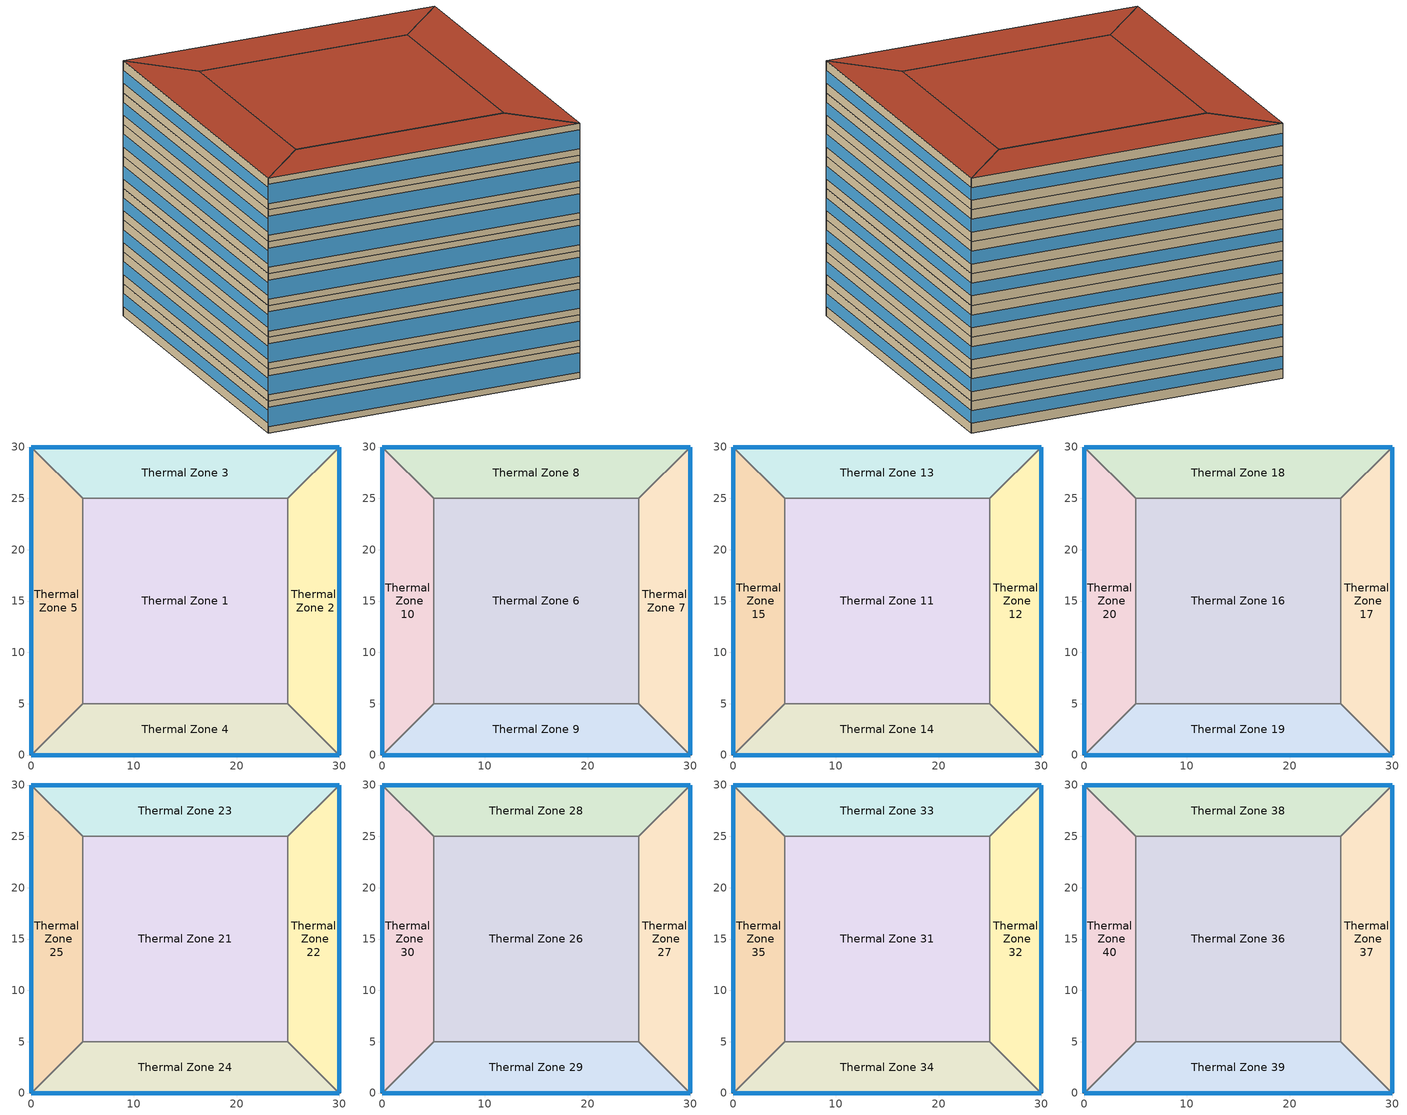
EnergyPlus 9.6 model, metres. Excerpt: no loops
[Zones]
Thermal Zone 1
 floor ground (ExtSlabCarpet): 5,5 5,25 25,25 25,5 z0
 wall to Thermal Zone 5 (Interior Wall): 5,25 5,5 z0:3
 wall to Thermal Zone 3 (Interior Wall): 25,25 5,25 z0:3
 wall to Thermal Zone 2 (Interior Wall): 25,5 25,25 z0:3
 wall to Thermal Zone 4 (Interior Wall): 5,5 25,5 z0:3
Thermal Zone 2
 floor ground (ExtSlabCarpet): 25,5 25,25 30,30 30,0 z0
 wall outside (Ext Wall): 30,0 30,30 z0:3
 wall to Thermal Zone 4 (Interior Wall): 25,5 30,0 z0:3
 wall to Thermal Zone 3 (Interior Wall): 30,30 25,25 z0:3
 window (Ext Window): 30,0.01 30,29.99 z0.9:2.1
Thermal Zone 3
 floor ground (ExtSlabCarpet): 5,25 0,30 30,30 25,25 z0
 wall outside (Ext Wall): 30,30 0,30 z0:3
 wall to Thermal Zone 5 (Interior Wall): 0,30 5,25 z0:3
 window (Ext Window): 29.99,30 0.01,30 z0.9:2.1
Thermal Zone 4
 floor ground (ExtSlabCarpet): 25,5 30,0 0,0 5,5 z0
 wall outside (Ext Wall): 0,0 30,0 z0:3
 wall to Thermal Zone 5 (Interior Wall): 5,5 0,0 z0:3
 window (Ext Window): 0.01,0 29.99,0 z0.6:2.4
Thermal Zone 5
 floor ground (ExtSlabCarpet): 0,30 5,25 5,5 0,0 z0
 wall outside (Ext Wall): 0,30 0,0 z0:3
 window (Ext Window): 0,29.99 0,0.01 z0.9:2.1
Thermal Zone 6
 floor to Thermal Zone 1 (Interior Floor): 5,5 5,25 25,25 25,5 z3
 wall to Thermal Zone 10 (Interior Wall): 5,25 5,5 z3:6
 wall to Thermal Zone 8 (Interior Wall): 25,25 5,25 z3:6
 wall to Thermal Zone 7 (Interior Wall): 25,5 25,25 z3:6
 wall to Thermal Zone 9 (Interior Wall): 5,5 25,5 z3:6
Thermal Zone 7
 floor to Thermal Zone 2 (Interior Floor): 25,5 25,25 30,30 30,0 z3
 wall outside (Ext Wall): 30,0 30,30 z3:6
 wall to Thermal Zone 9 (Interior Wall): 25,5 30,0 z3:6
 wall to Thermal Zone 8 (Interior Wall): 30,30 25,25 z3:6
 window (Ext Window): 30,0.01 30,29.99 z3.9:5.1
Thermal Zone 8
 floor to Thermal Zone 3 (Interior Floor): 5,25 0,30 30,30 25,25 z3
 wall outside (Ext Wall): 30,30 0,30 z3:6
 wall to Thermal Zone 10 (Interior Wall): 0,30 5,25 z3:6
 window (Ext Window): 29.99,30 0.01,30 z3.9:5.1
Thermal Zone 9
 floor to Thermal Zone 4 (Interior Floor): 25,5 30,0 0,0 5,5 z3
 wall outside (Ext Wall): 0,0 30,0 z3:6
 wall to Thermal Zone 10 (Interior Wall): 5,5 0,0 z3:6
 window (Ext Window): 0.01,0 29.99,0 z3.6:5.4
Thermal Zone 10
 floor to Thermal Zone 5 (Interior Floor): 0,30 5,25 5,5 0,0 z3
 wall outside (Ext Wall): 0,30 0,0 z3:6
 window (Ext Window): 0,29.99 0,0.01 z3.9:5.1
Thermal Zone 11
 floor to Thermal Zone 6 (Interior Floor): 5,5 5,25 25,25 25,5 z6
 wall to Thermal Zone 15 (Interior Wall): 5,25 5,5 z6:9
 wall to Thermal Zone 13 (Interior Wall): 25,25 5,25 z6:9
 wall to Thermal Zone 12 (Interior Wall): 25,5 25,25 z6:9
 wall to Thermal Zone 14 (Interior Wall): 5,5 25,5 z6:9
Thermal Zone 12
 floor to Thermal Zone 7 (Interior Floor): 25,5 25,25 30,30 30,0 z6
 wall outside (Ext Wall): 30,0 30,30 z6:9
 wall to Thermal Zone 14 (Interior Wall): 25,5 30,0 z6:9
 wall to Thermal Zone 13 (Interior Wall): 30,30 25,25 z6:9
 window (Ext Window): 30,0.01 30,29.99 z6.9:8.1
Thermal Zone 13
 floor to Thermal Zone 8 (Interior Floor): 5,25 0,30 30,30 25,25 z6
 wall outside (Ext Wall): 30,30 0,30 z6:9
 wall to Thermal Zone 15 (Interior Wall): 0,30 5,25 z6:9
 window (Ext Window): 29.99,30 0.01,30 z6.9:8.1
Thermal Zone 14
 floor to Thermal Zone 9 (Interior Floor): 25,5 30,0 0,0 5,5 z6
 wall outside (Ext Wall): 0,0 30,0 z6:9
 wall to Thermal Zone 15 (Interior Wall): 5,5 0,0 z6:9
 window (Ext Window): 0.01,0 29.99,0 z6.6:8.4
Thermal Zone 15
 floor to Thermal Zone 10 (Interior Floor): 0,30 5,25 5,5 0,0 z6
 wall outside (Ext Wall): 0,30 0,0 z6:9
 window (Ext Window): 0,29.99 0,0.01 z6.9:8.1
Thermal Zone 16
 floor to Thermal Zone 11 (Interior Floor): 5,5 5,25 25,25 25,5 z9
 wall to Thermal Zone 20 (Interior Wall): 5,25 5,5 z9:12
 wall to Thermal Zone 18 (Interior Wall): 25,25 5,25 z9:12
 wall to Thermal Zone 17 (Interior Wall): 25,5 25,25 z9:12
 wall to Thermal Zone 19 (Interior Wall): 5,5 25,5 z9:12
Thermal Zone 17
 floor to Thermal Zone 12 (Interior Floor): 25,5 25,25 30,30 30,0 z9
 wall outside (Ext Wall): 30,0 30,30 z9:12
 wall to Thermal Zone 19 (Interior Wall): 25,5 30,0 z9:12
 wall to Thermal Zone 18 (Interior Wall): 30,30 25,25 z9:12
 window (Ext Window): 30,0.01 30,29.99 z9.9:11.1
Thermal Zone 18
 floor to Thermal Zone 13 (Interior Floor): 5,25 0,30 30,30 25,25 z9
 wall outside (Ext Wall): 30,30 0,30 z9:12
 wall to Thermal Zone 20 (Interior Wall): 0,30 5,25 z9:12
 window (Ext Window): 29.99,30 0.01,30 z9.9:11.1
Thermal Zone 19
 floor to Thermal Zone 14 (Interior Floor): 25,5 30,0 0,0 5,5 z9
 wall outside (Ext Wall): 0,0 30,0 z9:12
 wall to Thermal Zone 20 (Interior Wall): 5,5 0,0 z9:12
 window (Ext Window): 0.01,0 29.99,0 z9.6:11.4
Thermal Zone 20
 floor to Thermal Zone 15 (Interior Floor): 0,30 5,25 5,5 0,0 z9
 wall outside (Ext Wall): 0,30 0,0 z9:12
 window (Ext Window): 0,29.99 0,0.01 z9.9:11.1
Thermal Zone 21
 floor to Thermal Zone 16 (Interior Floor): 5,5 5,25 25,25 25,5 z12
 wall to Thermal Zone 25 (Interior Wall): 5,25 5,5 z12:15
 wall to Thermal Zone 23 (Interior Wall): 25,25 5,25 z12:15
 wall to Thermal Zone 22 (Interior Wall): 25,5 25,25 z12:15
 wall to Thermal Zone 24 (Interior Wall): 5,5 25,5 z12:15
Thermal Zone 22
 floor to Thermal Zone 17 (Interior Floor): 25,5 25,25 30,30 30,0 z12
 wall outside (Ext Wall): 30,0 30,30 z12:15
 wall to Thermal Zone 24 (Interior Wall): 25,5 30,0 z12:15
 wall to Thermal Zone 23 (Interior Wall): 30,30 25,25 z12:15
 window (Ext Window): 30,0.01 30,29.99 z12.9:14.1
Thermal Zone 23
 floor to Thermal Zone 18 (Interior Floor): 5,25 0,30 30,30 25,25 z12
 wall outside (Ext Wall): 30,30 0,30 z12:15
 wall to Thermal Zone 25 (Interior Wall): 0,30 5,25 z12:15
 window (Ext Window): 29.99,30 0.01,30 z12.9:14.1
Thermal Zone 24
 floor to Thermal Zone 19 (Interior Floor): 25,5 30,0 0,0 5,5 z12
 wall outside (Ext Wall): 0,0 30,0 z12:15
 wall to Thermal Zone 25 (Interior Wall): 5,5 0,0 z12:15
 window (Ext Window): 0.01,0 29.99,0 z12.6:14.4
Thermal Zone 25
 floor to Thermal Zone 20 (Interior Floor): 0,30 5,25 5,5 0,0 z12
 wall outside (Ext Wall): 0,30 0,0 z12:15
 window (Ext Window): 0,29.99 0,0.01 z12.9:14.1
Thermal Zone 26
 floor to Thermal Zone 21 (Interior Floor): 5,5 5,25 25,25 25,5 z15
 wall to Thermal Zone 30 (Interior Wall): 5,25 5,5 z15:18
 wall to Thermal Zone 28 (Interior Wall): 25,25 5,25 z15:18
 wall to Thermal Zone 27 (Interior Wall): 25,5 25,25 z15:18
 wall to Thermal Zone 29 (Interior Wall): 5,5 25,5 z15:18
Thermal Zone 27
 floor to Thermal Zone 22 (Interior Floor): 25,5 25,25 30,30 30,0 z15
 wall outside (Ext Wall): 30,0 30,30 z15:18
 wall to Thermal Zone 29 (Interior Wall): 25,5 30,0 z15:18
 wall to Thermal Zone 28 (Interior Wall): 30,30 25,25 z15:18
 window (Ext Window): 30,0.01 30,29.99 z15.9:17.1
Thermal Zone 28
 floor to Thermal Zone 23 (Interior Floor): 5,25 0,30 30,30 25,25 z15
 wall outside (Ext Wall): 30,30 0,30 z15:18
 wall to Thermal Zone 30 (Interior Wall): 0,30 5,25 z15:18
 window (Ext Window): 29.99,30 0.01,30 z15.9:17.1
Thermal Zone 29
 floor to Thermal Zone 24 (Interior Floor): 25,5 30,0 0,0 5,5 z15
 wall outside (Ext Wall): 0,0 30,0 z15:18
 wall to Thermal Zone 30 (Interior Wall): 5,5 0,0 z15:18
 window (Ext Window): 0.01,0 29.99,0 z15.6:17.4
Thermal Zone 30
 floor to Thermal Zone 25 (Interior Floor): 0,30 5,25 5,5 0,0 z15
 wall outside (Ext Wall): 0,30 0,0 z15:18
 window (Ext Window): 0,29.99 0,0.01 z15.9:17.1
Thermal Zone 31
 floor to Thermal Zone 26 (Interior Floor): 5,5 5,25 25,25 25,5 z18
 wall to Thermal Zone 35 (Interior Wall): 5,25 5,5 z18:21
 wall to Thermal Zone 33 (Interior Wall): 25,25 5,25 z18:21
 wall to Thermal Zone 32 (Interior Wall): 25,5 25,25 z18:21
 wall to Thermal Zone 34 (Interior Wall): 5,5 25,5 z18:21
Thermal Zone 32
 floor to Thermal Zone 27 (Interior Floor): 25,5 25,25 30,30 30,0 z18
 wall outside (Ext Wall): 30,0 30,30 z18:21
 wall to Thermal Zone 34 (Interior Wall): 25,5 30,0 z18:21
 wall to Thermal Zone 33 (Interior Wall): 30,30 25,25 z18:21
 window (Ext Window): 30,0.01 30,29.99 z18.9:20.1
Thermal Zone 33
 floor to Thermal Zone 28 (Interior Floor): 5,25 0,30 30,30 25,25 z18
 wall outside (Ext Wall): 30,30 0,30 z18:21
 wall to Thermal Zone 35 (Interior Wall): 0,30 5,25 z18:21
 window (Ext Window): 29.99,30 0.01,30 z18.9:20.1
Thermal Zone 34
 floor to Thermal Zone 29 (Interior Floor): 25,5 30,0 0,0 5,5 z18
 wall outside (Ext Wall): 0,0 30,0 z18:21
 wall to Thermal Zone 35 (Interior Wall): 5,5 0,0 z18:21
 window (Ext Window): 0.01,0 29.99,0 z18.6:20.4
Thermal Zone 35
 floor to Thermal Zone 30 (Interior Floor): 0,30 5,25 5,5 0,0 z18
 wall outside (Ext Wall): 0,30 0,0 z18:21
 window (Ext Window): 0,29.99 0,0.01 z18.9:20.1
Thermal Zone 36
 floor to Thermal Zone 31 (Interior Floor): 5,5 5,25 25,25 25,5 z21
 wall to Thermal Zone 40 (Interior Wall): 5,25 5,5 z21:24
 wall to Thermal Zone 38 (Interior Wall): 25,25 5,25 z21:24
 wall to Thermal Zone 37 (Interior Wall): 25,5 25,25 z21:24
 wall to Thermal Zone 39 (Interior Wall): 5,5 25,5 z21:24
 roof outside (Ext Roof): 25,5 25,25 5,25 5,5 z24
Thermal Zone 37
 floor to Thermal Zone 32 (Interior Floor): 25,5 25,25 30,30 30,0 z21
 wall outside (Ext Wall): 30,0 30,30 z21:24
 wall to Thermal Zone 39 (Interior Wall): 25,5 30,0 z21:24
 wall to Thermal Zone 38 (Interior Wall): 30,30 25,25 z21:24
 window (Ext Window): 30,0.01 30,29.99 z21.9:23.1
 roof outside (Ext Roof): 30,0 30,30 25,25 25,5 z24
Thermal Zone 38
 floor to Thermal Zone 33 (Interior Floor): 5,25 0,30 30,30 25,25 z21
 wall outside (Ext Wall): 30,30 0,30 z21:24
 wall to Thermal Zone 40 (Interior Wall): 0,30 5,25 z21:24
 window (Ext Window): 29.99,30 0.01,30 z21.9:23.1
 roof outside (Ext Roof): 25,25 30,30 0,30 5,25 z24
Thermal Zone 39
 floor to Thermal Zone 34 (Interior Floor): 25,5 30,0 0,0 5,5 z21
 wall outside (Ext Wall): 0,0 30,0 z21:24
 wall to Thermal Zone 40 (Interior Wall): 5,5 0,0 z21:24
 window (Ext Window): 0.01,0 29.99,0 z21.6:23.4
 roof outside (Ext Roof): 5,5 0,0 30,0 25,5 z24
Thermal Zone 40
 floor to Thermal Zone 35 (Interior Floor): 0,30 5,25 5,5 0,0 z21
 wall outside (Ext Wall): 0,30 0,0 z21:24
 window (Ext Window): 0,29.99 0,0.01 z21.9:23.1
 roof outside (Ext Roof): 0,0 5,5 5,25 0,30 z24
[Building]
Building 1: North Axis {deg}=-0
[Site:Location]
Washington Dc Dulles IntL Ar: Latitude {deg}=38.98; Longitude {deg}=-77.47; Time Zone {hr}=-5; Elevation {m}=82
[SizingPeriod:DesignDay] Day of Month=21; Dry-Bulb Temperature Range Modifier Type=DefaultMultipliers; Barometric Pressure {Pa}=86790; Rain Indicator=No; Snow Indicator=No; Daylight Saving Time Indicator=No; Begin Environment Reset Mode=FullResetAtBeginEnvironment
Name | Month | Day Type | Maximum Dry-Bulb Temperature {C} | Daily Dry-Bulb Temperature Range {deltaC} | Humidity Condition Type | Wetbulb or DewPoint at Maximum Dry-Bulb {C} | Wind Speed {m/s} | Wind Direction {deg} | Solar Model Indicator | ASHRAE Clear Sky Optical Depth for Beam Irradiance (taub) | ASHRAE Clear Sky Optical Depth for Diffuse Irradiance (taud) | Enthalpy at Maximum Dry-Bulb {J/kg} | Sky Clearness
SALT-LAKE-CITY-IAP Ann Clg .4% Condns DB=>MWB | 7 | SummerDesignDay | 36.5 | 14.4 | Wetbulb | 17.1 | 5 | 340 | ASHRAETau | 0.339 | 2.366
SALT-LAKE-CITY-IAP Ann Clg .4% Condns DP=>MDB | 7 | SummerDesignDay | 22.5 | 14.4 | Dewpoint | 15.6 | 5 | 340 | ASHRAETau | 0.339 | 2.366
SALT-LAKE-CITY-IAP Ann Clg .4% Condns Enth=>MDB | 7 | SummerDesignDay | 30.8 | 14.4 | Enthalpy |  | 5 | 340 | ASHRAETau | 0.339 | 2.366 | 59300
SALT-LAKE-CITY-IAP Ann Clg .4% Condns WB=>MDB | 7 | SummerDesignDay | 31.2 | 14.4 | Wetbulb | 19 | 5 | 340 | ASHRAETau | 0.339 | 2.366
SALT-LAKE-CITY-IAP Ann Htg 99.6% Condns DB | 1 | WinterDesignDay | -12.4 | 0 | Wetbulb | -12.4 | 2.6 | 140 | ASHRAEClearSky |  |  |  | 0
SALT-LAKE-CITY-IAP Ann Htg Wind 99.6% Condns WS=>MCDB | 1 | WinterDesignDay | 6.8 | 0 | Wetbulb | 6.8 | 12.4 | 140 | ASHRAEClearSky |  |  |  | 0
SALT-LAKE-CITY-IAP Ann Hum_n 99.6% Condns DP=>MCDB | 1 | WinterDesignDay | -10.7 | 0 | Dewpoint | -16.2 | 2.6 | 140 | ASHRAEClearSky |  |  |  | 0
[Material] Thermal Absorptance=0.9
Name | Roughness | Thickness m | Conductivity W/m-K | Density kg/m3 | Specific Heat J/kg-K | Solar Absorptance | Visible Absorptance
wall brick | Smooth | 0.2 | 0.7 | 1800 | 829 | 0.65 | 0.65
roof concrete | MediumRough | 0.15 | 0.5 | 2243 | 837 | 0.65 | 0.65
Wall Insulation [30]; Roof Insulation [38] | MediumRough | 0.1693 | 0.049 | 265 | 836.8 | 0.7 | 0.7
F16 Acoustic tile | MediumSmooth | 0.0191 | 0.06 | 368 | 590 | 0.3 | 0.3
M11 100mm lightweight concrete | MediumRough | 0.1016 | 0.53 | 1280 | 840 | 0.5 | 0.5
MAT-CC05 4 HW CONCRETE | Rough | 0.1016 | 1.311 | 2240 | 836.8 | 0.85 | 0.85
G01a 19mm gypsum board | MediumSmooth | 0.019 | 0.16 | 800 | 1090 | 0.4 | 0.4
[Material:AirGap]
Name | Thermal Resistance m2-K/W
F04 Wall air space resistance | 0.15
F05 Ceiling air space resistance | 0.18
[Material:NoMass]
CP02 CARPET PAD: Roughness=Smooth; Thermal Resistance m2-K/W=0.1; Thermal Absorptance=0.9; Solar Absorptance=0.8; Visible Absorptance=0.8
[WindowMaterial:SimpleGlazingSystem]
Window Material Simple Glazing System: U-Factor W/m2-K=2.2; Solar Heat Gain Coefficient=0.35
[Construction]
Ext Roof: roof concrete, Roof Insulation [38]
Ext Wall: wall brick, Wall Insulation [30]
Ext Window: Window Material Simple Glazing System
ExtSlabCarpet: MAT-CC05 4 HW CONCRETE, CP02 CARPET PAD
Interior Floor: F16 Acoustic tile, F05 Ceiling air space resistance, M11 100mm lightweight concrete
Interior Wall: G01a 19mm gypsum board, F04 Wall air space resistance, G01a 19mm gypsum board
[Zone]
Thermal Zone 1; Thermal Zone 2; Thermal Zone 3; Thermal Zone 4; Thermal Zone 5: 0, 0, 0, 0, , 1, , , , , , Yes
Thermal Zone 6; Thermal Zone 7; Thermal Zone 8; Thermal Zone 9; Thermal Zone 10: 0, 0, 0, 3, , 1, , , , , , Yes
Thermal Zone 11; Thermal Zone 12; Thermal Zone 13; Thermal Zone 14; Thermal Zone 15: 0, 0, 0, 6, , 1, , , , , , Yes
Thermal Zone 16; Thermal Zone 17; Thermal Zone 18; Thermal Zone 19; Thermal Zone 20: 0, 0, 0, 9, , 1, , , , , , Yes
Thermal Zone 21; Thermal Zone 22; Thermal Zone 23; Thermal Zone 24; Thermal Zone 25: 0, 0, 0, 12, , 1, , , , , , Yes
Thermal Zone 26; Thermal Zone 27; Thermal Zone 28; Thermal Zone 29; Thermal Zone 30: 0, 0, 0, 15, , 1, , , , , , Yes
Thermal Zone 31; Thermal Zone 32; Thermal Zone 33; Thermal Zone 34; Thermal Zone 35: 0, 0, 0, 18, , 1, , , , , , Yes
Thermal Zone 36; Thermal Zone 37; Thermal Zone 38; Thermal Zone 39; Thermal Zone 40: 0, 0, 0, 21, , 1, , , , , , Yes
[AvailabilityManager:Scheduled] Schedule=Always On Discrete
Packaged Rooftop Air Conditioner 1 Availability Manager; Air Loop HVAC Outdoor Air System 1 Availability Manager
[Schedule:Constant]
Always On Discrete: Hourly Value=1
